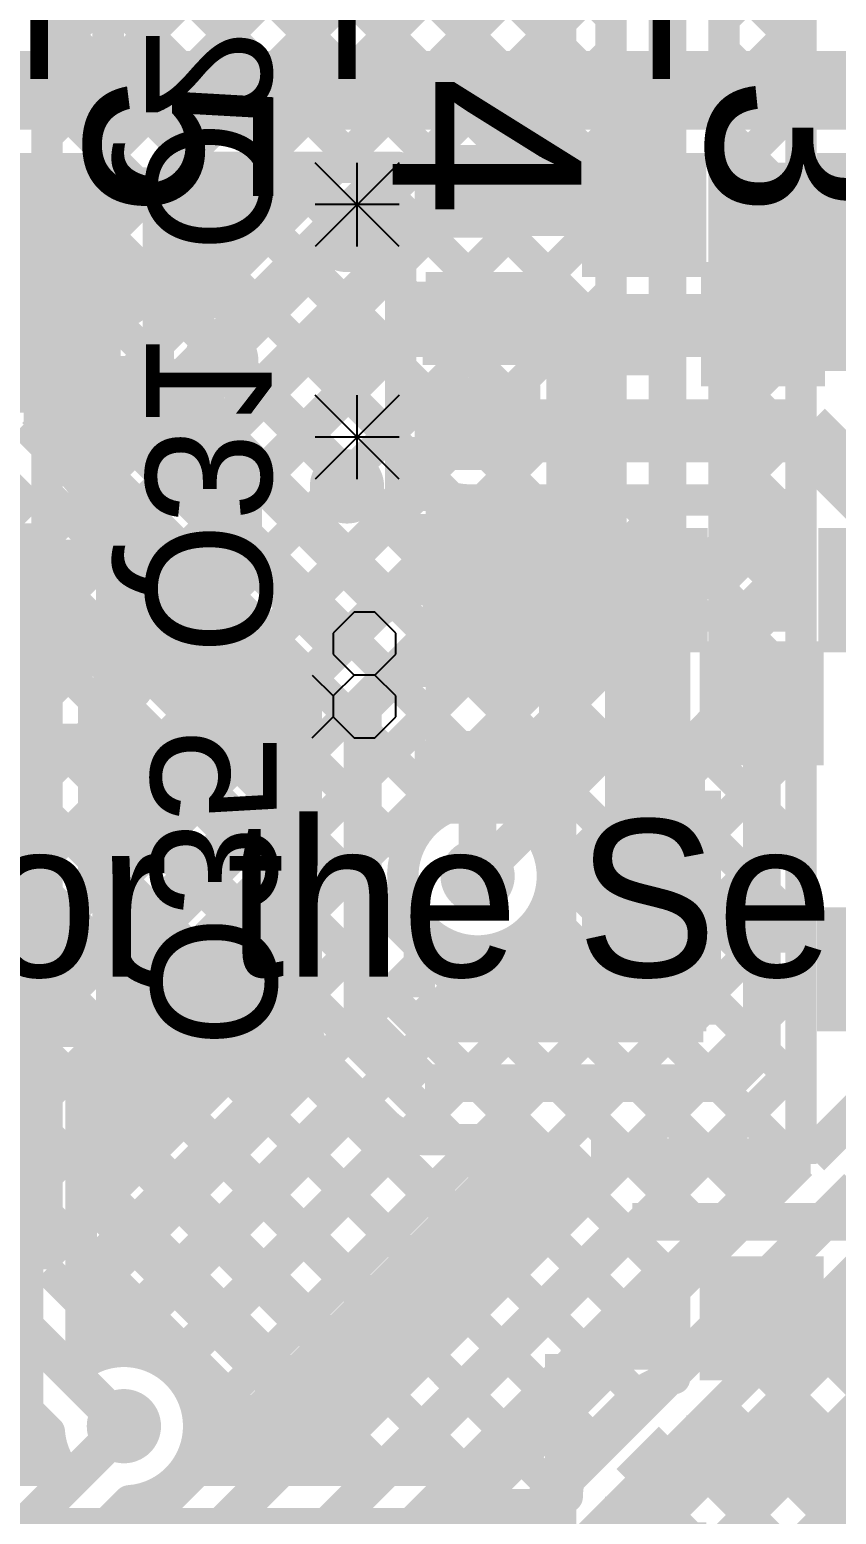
# Model space of a CAD drawing. Header units: millimetres. Extents: x 0.79 to 4.38, y 0.99 to 3.94.
# Drawn here: x 3.577 to 3.8337, y 2.584 to 3.0563 of the extents above; entities that cross this region are included whole.
import ezdxf

# ---------------------------------------------------------------- set-up
doc = ezdxf.new("R2010")
doc.units = ezdxf.units.MM
doc.header["$MEASUREMENT"] = 0
for name, color, linetype in [('BottomLayer', 5, 'Continuous'), ('BottomOverlay', 54, 'Continuous'), ('BottomPaste', 16, 'Continuous'), ('BottomSolder', 6, 'Continuous'), ('MultiLayer', 9, 'Continuous'), ('TopLayer', 1, 'Continuous'), ('TopOverlay', 2, 'Continuous'), ('ViaHoleLayer', 16, 'Continuous')]:
    doc.layers.add(name, color=color, linetype=linetype)

# ---------------------------------------------------------------- blocks, each defined once
blk = doc.blocks.new('R__0402_B_92')
at = {"layer": 'BottomLayer'}
for points in [[(-0.0275, 0.0125), (-0.0275, -0.0125), (-0.0095, 0.0125), (-0.0095, -0.0125)], [(0.0095, 0.0125), (0.0095, -0.0125), (0.0275, 0.0125), (0.0275, -0.0125)]]:
    blk.add_solid(points, dxfattribs=at)
at = {"layer": 'BottomOverlay', "const_width": 0.005}
for points in [[(-0.0325, -0.0175), (-0.0325, 0.0175)], [(-0.0085, 0.0175), (-0.0325, 0.0175)], [(0.0325, 0.0175), (0.0085, 0.0175)], [(0.0325, -0.0175), (0.0325, 0.0175)], [(-0.0085, -0.0175), (-0.0325, -0.0175)], [(0.0325, -0.0175), (0.0085, -0.0175)]]:
    blk.add_lwpolyline(points, dxfattribs=at)
at = {"layer": 'BottomPaste'}
for points in [[(-0.0275, 0.0125), (-0.0275, -0.0125), (-0.0095, 0.0125), (-0.0095, -0.0125)], [(0.0095, 0.0125), (0.0095, -0.0125), (0.0275, 0.0125), (0.0275, -0.0125)]]:
    blk.add_solid(points, dxfattribs=at)
at = {"layer": 'BottomSolder'}
for points in [[(-0.0315, 0.0165), (-0.0315, -0.0165), (-0.0055, 0.0165), (-0.0055, -0.0165)], [(0.0055, 0.0165), (0.0055, -0.0165), (0.0315, 0.0165), (0.0315, -0.0165)]]:
    blk.add_solid(points, dxfattribs=at)
blk = doc.blocks.new('R__0402_B_96')
at = {"layer": 'BottomLayer'}
for points in [[(-0.0275, 0.0125), (-0.0275, -0.0125), (-0.0095, 0.0125), (-0.0095, -0.0125)], [(0.0095, 0.0125), (0.0095, -0.0125), (0.0275, 0.0125), (0.0275, -0.0125)]]:
    blk.add_solid(points, dxfattribs=at)
at = {"layer": 'BottomOverlay', "const_width": 0.005}
for points in [[(-0.0325, 0.0175), (-0.0085, 0.0175)], [(-0.0325, 0.0175), (-0.0325, -0.0175)], [(0.0085, 0.0175), (0.0325, 0.0175)], [(0.0325, 0.0175), (0.0325, -0.0175)], [(-0.0325, -0.0175), (-0.0085, -0.0175)], [(0.0085, -0.0175), (0.0325, -0.0175)]]:
    blk.add_lwpolyline(points, dxfattribs=at)
at = {"layer": 'BottomPaste'}
for points in [[(-0.0275, 0.0125), (-0.0275, -0.0125), (-0.0095, 0.0125), (-0.0095, -0.0125)], [(0.0095, 0.0125), (0.0095, -0.0125), (0.0275, 0.0125), (0.0275, -0.0125)]]:
    blk.add_solid(points, dxfattribs=at)
at = {"layer": 'BottomSolder'}
for points in [[(-0.0315, 0.0165), (-0.0315, -0.0165), (-0.0055, 0.0165), (-0.0055, -0.0165)], [(0.0055, 0.0165), (0.0055, -0.0165), (0.0315, 0.0165), (0.0315, -0.0165)]]:
    blk.add_solid(points, dxfattribs=at)
blk = doc.blocks.new('SOT23_3_B_146')
at = {"layer": 'BottomLayer'}
for points in [[(-0.02166, 0.05807), (-0.05316, 0.05807), (-0.02166, 0.02657), (-0.05316, 0.02657)], [(0.05314, 0.05807), (0.02165, 0.05807), (0.05314, 0.02657), (0.02165, 0.02657)], [(0.01574, -0.02657), (-0.01575, -0.02657), (0.01574, -0.05807), (-0.01575, -0.05807)]]:
    blk.add_solid(points, dxfattribs=at)
at = {"layer": 'BottomOverlay'}
for points, const_width in [([(-0.06409, 0.068, 1), (-0.07393, 0.068, 1)], 0.00984), ([(-0.07639, 0.068, 1), (-0.07147, 0.068, 1)], 0.00492), ([(-0.06655, 0.068, 1), (-0.06162, 0.068, 1)], 0.00492)]:
    blk.add_lwpolyline(points, format="xyb", close=True, dxfattribs=dict(at, const_width=const_width))
at = {"layer": 'BottomOverlay', "const_width": 0.01}
for points in [[(-0.06401, 0.03), (-0.06401, -0.032)], [(0.01099, 0.032), (-0.01101, 0.032)], [(0.06399, 0.03), (0.06399, -0.031)], [(-0.02901, -0.032), (-0.06401, -0.032)], [(0.06399, -0.031), (0.02899, -0.031)]]:
    blk.add_lwpolyline(points, dxfattribs=at)
at = {"layer": 'BottomPaste'}
for points in [[(-0.02166, 0.05807), (-0.05316, 0.05807), (-0.02166, 0.02657), (-0.05316, 0.02657)], [(0.05314, 0.05807), (0.02165, 0.05807), (0.05314, 0.02657), (0.02165, 0.02657)], [(0.01574, -0.02657), (-0.01575, -0.02657), (0.01574, -0.05807), (-0.01575, -0.05807)]]:
    blk.add_solid(points, dxfattribs=at)
at = {"layer": 'BottomSolder'}
for points in [[(-0.01766, 0.06207), (-0.05716, 0.06207), (-0.01766, 0.02257), (-0.05716, 0.02257)], [(0.05714, 0.06207), (0.01765, 0.06207), (0.05714, 0.02257), (0.01765, 0.02257)], [(0.01974, -0.02257), (-0.01975, -0.02257), (0.01974, -0.06207), (-0.01975, -0.06207)]]:
    blk.add_solid(points, dxfattribs=at)
blk = doc.blocks.new('SOT23_3_B_148')
at = {"layer": 'BottomLayer'}
for points in [[(-0.02166, 0.05807), (-0.05316, 0.05807), (-0.02166, 0.02657), (-0.05316, 0.02657)], [(0.05314, 0.05807), (0.02165, 0.05807), (0.05314, 0.02657), (0.02165, 0.02657)], [(0.01574, -0.02657), (-0.01575, -0.02657), (0.01574, -0.05807), (-0.01575, -0.05807)]]:
    blk.add_solid(points, dxfattribs=at)
at = {"layer": 'BottomOverlay'}
for points, const_width in [([(-0.06409, 0.068, 1), (-0.07393, 0.068, 1)], 0.00984), ([(-0.07639, 0.068, 1), (-0.07147, 0.068, 1)], 0.00492), ([(-0.06655, 0.068, 1), (-0.06162, 0.068, 1)], 0.00492)]:
    blk.add_lwpolyline(points, format="xyb", close=True, dxfattribs=dict(at, const_width=const_width))
at = {"layer": 'BottomOverlay', "const_width": 0.01}
for points in [[(-0.06401, 0.03), (-0.06401, -0.032)], [(0.01099, 0.032), (-0.01101, 0.032)], [(0.06399, 0.03), (0.06399, -0.031)], [(-0.02901, -0.032), (-0.06401, -0.032)], [(0.06399, -0.031), (0.02899, -0.031)]]:
    blk.add_lwpolyline(points, dxfattribs=at)
at = {"layer": 'BottomPaste'}
for points in [[(-0.02166, 0.05807), (-0.05316, 0.05807), (-0.02166, 0.02657), (-0.05316, 0.02657)], [(0.05314, 0.05807), (0.02165, 0.05807), (0.05314, 0.02657), (0.02165, 0.02657)], [(0.01574, -0.02657), (-0.01575, -0.02657), (0.01574, -0.05807), (-0.01575, -0.05807)]]:
    blk.add_solid(points, dxfattribs=at)
at = {"layer": 'BottomSolder'}
for points in [[(-0.01766, 0.06207), (-0.05716, 0.06207), (-0.01766, 0.02257), (-0.05716, 0.02257)], [(0.05714, 0.06207), (0.01765, 0.06207), (0.05714, 0.02257), (0.01765, 0.02257)], [(0.01974, -0.02257), (-0.01975, -0.02257), (0.01974, -0.06207), (-0.01975, -0.06207)]]:
    blk.add_solid(points, dxfattribs=at)
blk = doc.blocks.new('SOT23_3_B_150')
at = {"layer": 'BottomLayer'}
for points in [[(-0.02166, 0.05807), (-0.05316, 0.05807), (-0.02166, 0.02657), (-0.05316, 0.02657)], [(0.05314, 0.05807), (0.02165, 0.05807), (0.05314, 0.02657), (0.02165, 0.02657)], [(0.01574, -0.02657), (-0.01575, -0.02657), (0.01574, -0.05807), (-0.01575, -0.05807)]]:
    blk.add_solid(points, dxfattribs=at)
at = {"layer": 'BottomOverlay'}
for points, const_width in [([(-0.06409, 0.068, 1), (-0.07393, 0.068, 1)], 0.00984), ([(-0.07639, 0.068, 1), (-0.07147, 0.068, 1)], 0.00492), ([(-0.06655, 0.068, 1), (-0.06162, 0.068, 1)], 0.00492)]:
    blk.add_lwpolyline(points, format="xyb", close=True, dxfattribs=dict(at, const_width=const_width))
at = {"layer": 'BottomOverlay', "const_width": 0.01}
for points in [[(-0.06401, 0.03), (-0.06401, -0.032)], [(0.01099, 0.032), (-0.01101, 0.032)], [(0.06399, 0.03), (0.06399, -0.031)], [(-0.02901, -0.032), (-0.06401, -0.032)], [(0.06399, -0.031), (0.02899, -0.031)]]:
    blk.add_lwpolyline(points, dxfattribs=at)
at = {"layer": 'BottomPaste'}
for points in [[(-0.02166, 0.05807), (-0.05316, 0.05807), (-0.02166, 0.02657), (-0.05316, 0.02657)], [(0.05314, 0.05807), (0.02165, 0.05807), (0.05314, 0.02657), (0.02165, 0.02657)], [(0.01574, -0.02657), (-0.01575, -0.02657), (0.01574, -0.05807), (-0.01575, -0.05807)]]:
    blk.add_solid(points, dxfattribs=at)
at = {"layer": 'BottomSolder'}
for points in [[(-0.01766, 0.06207), (-0.05716, 0.06207), (-0.01766, 0.02257), (-0.05716, 0.02257)], [(0.05714, 0.06207), (0.01765, 0.06207), (0.05714, 0.02257), (0.01765, 0.02257)], [(0.01974, -0.02257), (-0.01975, -0.02257), (0.01974, -0.06207), (-0.01975, -0.06207)]]:
    blk.add_solid(points, dxfattribs=at)
blk = doc.blocks.new('SOT23_3_B_152')
at = {"layer": 'BottomLayer'}
for points in [[(-0.02166, 0.05807), (-0.05316, 0.05807), (-0.02166, 0.02657), (-0.05316, 0.02657)], [(0.05314, 0.05807), (0.02165, 0.05807), (0.05314, 0.02657), (0.02165, 0.02657)], [(0.01574, -0.02657), (-0.01575, -0.02657), (0.01574, -0.05807), (-0.01575, -0.05807)]]:
    blk.add_solid(points, dxfattribs=at)
at = {"layer": 'BottomOverlay'}
for points, const_width in [([(-0.06409, 0.068, 1), (-0.07393, 0.068, 1)], 0.00984), ([(-0.07639, 0.068, 1), (-0.07147, 0.068, 1)], 0.00492), ([(-0.06655, 0.068, 1), (-0.06162, 0.068, 1)], 0.00492)]:
    blk.add_lwpolyline(points, format="xyb", close=True, dxfattribs=dict(at, const_width=const_width))
at = {"layer": 'BottomOverlay', "const_width": 0.01}
for points in [[(-0.06401, 0.03), (-0.06401, -0.032)], [(0.01099, 0.032), (-0.01101, 0.032)], [(0.06399, 0.03), (0.06399, -0.031)], [(-0.02901, -0.032), (-0.06401, -0.032)], [(0.06399, -0.031), (0.02899, -0.031)]]:
    blk.add_lwpolyline(points, dxfattribs=at)
at = {"layer": 'BottomPaste'}
for points in [[(-0.02166, 0.05807), (-0.05316, 0.05807), (-0.02166, 0.02657), (-0.05316, 0.02657)], [(0.05314, 0.05807), (0.02165, 0.05807), (0.05314, 0.02657), (0.02165, 0.02657)], [(0.01574, -0.02657), (-0.01575, -0.02657), (0.01574, -0.05807), (-0.01575, -0.05807)]]:
    blk.add_solid(points, dxfattribs=at)
at = {"layer": 'BottomSolder'}
for points in [[(-0.01766, 0.06207), (-0.05716, 0.06207), (-0.01766, 0.02257), (-0.05716, 0.02257)], [(0.05714, 0.06207), (0.01765, 0.06207), (0.05714, 0.02257), (0.01765, 0.02257)], [(0.01974, -0.02257), (-0.01975, -0.02257), (0.01974, -0.06207), (-0.01975, -0.06207)]]:
    blk.add_solid(points, dxfattribs=at)
blk = doc.blocks.new('SOT23_3_B_154')
at = {"layer": 'BottomLayer'}
for points in [[(-0.02166, 0.05807), (-0.05316, 0.05807), (-0.02166, 0.02657), (-0.05316, 0.02657)], [(0.05314, 0.05807), (0.02165, 0.05807), (0.05314, 0.02657), (0.02165, 0.02657)], [(0.01574, -0.02657), (-0.01575, -0.02657), (0.01574, -0.05807), (-0.01575, -0.05807)]]:
    blk.add_solid(points, dxfattribs=at)
at = {"layer": 'BottomOverlay'}
for points, const_width in [([(-0.06409, 0.068, 1), (-0.07393, 0.068, 1)], 0.00984), ([(-0.07639, 0.068, 1), (-0.07147, 0.068, 1)], 0.00492), ([(-0.06655, 0.068, 1), (-0.06162, 0.068, 1)], 0.00492)]:
    blk.add_lwpolyline(points, format="xyb", close=True, dxfattribs=dict(at, const_width=const_width))
at = {"layer": 'BottomOverlay', "const_width": 0.01}
for points in [[(-0.06401, 0.03), (-0.06401, -0.032)], [(0.01099, 0.032), (-0.01101, 0.032)], [(0.06399, 0.03), (0.06399, -0.031)], [(-0.02901, -0.032), (-0.06401, -0.032)], [(0.06399, -0.031), (0.02899, -0.031)]]:
    blk.add_lwpolyline(points, dxfattribs=at)
at = {"layer": 'BottomPaste'}
for points in [[(-0.02166, 0.05807), (-0.05316, 0.05807), (-0.02166, 0.02657), (-0.05316, 0.02657)], [(0.05314, 0.05807), (0.02165, 0.05807), (0.05314, 0.02657), (0.02165, 0.02657)], [(0.01574, -0.02657), (-0.01575, -0.02657), (0.01574, -0.05807), (-0.01575, -0.05807)]]:
    blk.add_solid(points, dxfattribs=at)
at = {"layer": 'BottomSolder'}
for points in [[(-0.01766, 0.06207), (-0.05716, 0.06207), (-0.01766, 0.02257), (-0.05716, 0.02257)], [(0.05714, 0.06207), (0.01765, 0.06207), (0.05714, 0.02257), (0.01765, 0.02257)], [(0.01974, -0.02257), (-0.01975, -0.02257), (0.01974, -0.06207), (-0.01975, -0.06207)]]:
    blk.add_solid(points, dxfattribs=at)
blk = doc.blocks.new('SOT23_3_B_156')
at = {"layer": 'BottomLayer'}
for points in [[(-0.02166, 0.05807), (-0.05316, 0.05807), (-0.02166, 0.02657), (-0.05316, 0.02657)], [(0.05314, 0.05807), (0.02165, 0.05807), (0.05314, 0.02657), (0.02165, 0.02657)], [(0.01574, -0.02657), (-0.01575, -0.02657), (0.01574, -0.05807), (-0.01575, -0.05807)]]:
    blk.add_solid(points, dxfattribs=at)
at = {"layer": 'BottomOverlay'}
for points, const_width in [([(-0.06409, 0.068, 1), (-0.07393, 0.068, 1)], 0.00984), ([(-0.07639, 0.068, 1), (-0.07147, 0.068, 1)], 0.00492), ([(-0.06655, 0.068, 1), (-0.06162, 0.068, 1)], 0.00492)]:
    blk.add_lwpolyline(points, format="xyb", close=True, dxfattribs=dict(at, const_width=const_width))
at = {"layer": 'BottomOverlay', "const_width": 0.01}
for points in [[(-0.06401, 0.03), (-0.06401, -0.032)], [(0.01099, 0.032), (-0.01101, 0.032)], [(0.06399, 0.03), (0.06399, -0.031)], [(-0.02901, -0.032), (-0.06401, -0.032)], [(0.06399, -0.031), (0.02899, -0.031)]]:
    blk.add_lwpolyline(points, dxfattribs=at)
at = {"layer": 'BottomPaste'}
for points in [[(-0.02166, 0.05807), (-0.05316, 0.05807), (-0.02166, 0.02657), (-0.05316, 0.02657)], [(0.05314, 0.05807), (0.02165, 0.05807), (0.05314, 0.02657), (0.02165, 0.02657)], [(0.01574, -0.02657), (-0.01575, -0.02657), (0.01574, -0.05807), (-0.01575, -0.05807)]]:
    blk.add_solid(points, dxfattribs=at)
at = {"layer": 'BottomSolder'}
for points in [[(-0.01766, 0.06207), (-0.05716, 0.06207), (-0.01766, 0.02257), (-0.05716, 0.02257)], [(0.05714, 0.06207), (0.01765, 0.06207), (0.05714, 0.02257), (0.01765, 0.02257)], [(0.01974, -0.02257), (-0.01975, -0.02257), (0.01974, -0.06207), (-0.01975, -0.06207)]]:
    blk.add_solid(points, dxfattribs=at)
blk = doc.blocks.new('SOT23_3_B_164')
at = {"layer": 'BottomLayer'}
for points in [[(-0.02166, 0.05807), (-0.05316, 0.05807), (-0.02166, 0.02657), (-0.05316, 0.02657)], [(0.05314, 0.05807), (0.02165, 0.05807), (0.05314, 0.02657), (0.02165, 0.02657)], [(0.01574, -0.02657), (-0.01575, -0.02657), (0.01574, -0.05807), (-0.01575, -0.05807)]]:
    blk.add_solid(points, dxfattribs=at)
at = {"layer": 'BottomOverlay'}
for points, const_width in [([(-0.06409, 0.068, 1), (-0.07393, 0.068, 1)], 0.00984), ([(-0.07639, 0.068, 1), (-0.07147, 0.068, 1)], 0.00492), ([(-0.06655, 0.068, 1), (-0.06162, 0.068, 1)], 0.00492)]:
    blk.add_lwpolyline(points, format="xyb", close=True, dxfattribs=dict(at, const_width=const_width))
at = {"layer": 'BottomOverlay', "const_width": 0.01}
for points in [[(-0.06401, 0.03), (-0.06401, -0.032)], [(0.01099, 0.032), (-0.01101, 0.032)], [(0.06399, 0.03), (0.06399, -0.031)], [(-0.02901, -0.032), (-0.06401, -0.032)], [(0.06399, -0.031), (0.02899, -0.031)]]:
    blk.add_lwpolyline(points, dxfattribs=at)
at = {"layer": 'BottomPaste'}
for points in [[(-0.02166, 0.05807), (-0.05316, 0.05807), (-0.02166, 0.02657), (-0.05316, 0.02657)], [(0.05314, 0.05807), (0.02165, 0.05807), (0.05314, 0.02657), (0.02165, 0.02657)], [(0.01574, -0.02657), (-0.01575, -0.02657), (0.01574, -0.05807), (-0.01575, -0.05807)]]:
    blk.add_solid(points, dxfattribs=at)
at = {"layer": 'BottomSolder'}
for points in [[(-0.01766, 0.06207), (-0.05716, 0.06207), (-0.01766, 0.02257), (-0.05716, 0.02257)], [(0.05714, 0.06207), (0.01765, 0.06207), (0.05714, 0.02257), (0.01765, 0.02257)], [(0.01974, -0.02257), (-0.01975, -0.02257), (0.01974, -0.06207), (-0.01975, -0.06207)]]:
    blk.add_solid(points, dxfattribs=at)
blk = doc.blocks.new('R__0402_B_186')
at = {"layer": 'BottomLayer'}
for points in [[(-0.0275, 0.0125), (-0.0275, -0.0125), (-0.0095, 0.0125), (-0.0095, -0.0125)], [(0.0095, 0.0125), (0.0095, -0.0125), (0.0275, 0.0125), (0.0275, -0.0125)]]:
    blk.add_solid(points, dxfattribs=at)
at = {"layer": 'BottomOverlay', "const_width": 0.005}
for points in [[(-0.0325, 0.0175), (-0.0085, 0.0175)], [(-0.0325, 0.0175), (-0.0325, -0.0175)], [(0.0085, 0.0175), (0.0325, 0.0175)], [(0.0325, 0.0175), (0.0325, -0.0175)], [(-0.0325, -0.0175), (-0.0085, -0.0175)], [(0.0085, -0.0175), (0.0325, -0.0175)]]:
    blk.add_lwpolyline(points, dxfattribs=at)
at = {"layer": 'BottomPaste'}
for points in [[(-0.0275, 0.0125), (-0.0275, -0.0125), (-0.0095, 0.0125), (-0.0095, -0.0125)], [(0.0095, 0.0125), (0.0095, -0.0125), (0.0275, 0.0125), (0.0275, -0.0125)]]:
    blk.add_solid(points, dxfattribs=at)
at = {"layer": 'BottomSolder'}
for points in [[(-0.0315, 0.0165), (-0.0315, -0.0165), (-0.0055, 0.0165), (-0.0055, -0.0165)], [(0.0055, 0.0165), (0.0055, -0.0165), (0.0315, 0.0165), (0.0315, -0.0165)]]:
    blk.add_solid(points, dxfattribs=at)

msp = doc.modelspace()

# ---------------------------------------------------------------- linework, layer by layer
at = {"layer": 'BottomLayer'}
for points, const_width in [([(3.20914, 3.037), (4.042, 3.037)], 0.025), ([(3.77212, 3.00318), (3.77212, 3.03612)], 0.025), ([(3.61799, 3.0125), (3.69434, 3.0125)], 0.01), ([(3.61799, 2.96745), (3.66304, 3.0125)], 0.01), ([(3.61799, 2.93917), (3.69132, 3.0125)], 0.01), ([(3.61799, 2.99574), (3.63475, 3.0125)], 0.01), ([(3.61799, 2.93068), (3.61799, 3.0125)], 0.01), ([(3.63431, 3.0125), (3.69508, 2.95173)], 0.01), ([(3.66259, 3.0125), (3.69508, 2.98001)], 0.01), ([(3.69087, 3.0125), (3.69344, 3.00993)], 0.01), ([(3.71699, 3.00318), (3.71958, 3.00318)], 0.025), ([(3.71958, 3.00318), (3.77212, 3.00318)], 0.025), ([(3.61799, 3.00053), (3.69508, 2.92344)], 0.01), ([(3.69508, 2.98718), (3.69508, 2.99223)], 0.01), ([(3.60315, 2.89604), (3.69508, 2.98797)], 0.01), ([(3.69508, 2.98218), (3.69508, 2.98718)], 0.01), ([(3.69508, 2.98218), (3.69508, 2.98718)], 0.01), ([(3.69508, 2.96409), (3.69508, 2.98218)], 0.01), ([(3.61799, 2.97224), (3.71206, 2.87818)], 0.01), ([(3.71699, 2.96218), (3.83149, 2.96218)], 0.02), ([(3.60315, 2.86776), (3.69508, 2.95968)], 0.01), ([(3.69508, 2.95018), (3.69508, 2.96027)], 0.01), ([(3.69508, 2.94518), (3.69508, 2.95018)], 0.01), ([(3.69508, 2.94518), (3.69508, 2.95018)], 0.01), ([(3.61799, 2.94396), (3.68966, 2.87229)], 0.01), ([(3.69508, 2.93109), (3.69508, 2.94518)], 0.01), ([(3.71699, 2.92868), (3.71699, 2.92918)], 0.02), ([(3.71699, 2.92868), (3.82299, 2.92868)], 0.02), ([(3.82299, 2.92868), (3.8474, 2.90427)], 0.02), ([(3.55099, 2.92368), (3.5754, 2.89927)], 0.02), ([(3.57511, 2.93068), (3.61799, 2.93068)], 0.01), ([(3.57511, 2.93068), (3.59092, 2.91486)], 0.01), ([(3.57816, 2.92762), (3.58122, 2.93068)], 0.01), ([(3.59225, 2.91342), (3.6095, 2.93068)], 0.01), ([(3.5974, 2.83373), (3.69508, 2.9314)], 0.01), ([(3.60299, 2.93068), (3.67524, 2.85843)], 0.01), ([(3.69508, 2.90818), (3.69508, 2.92677)], 0.01), ([(3.59324, 2.91214), (3.665, 2.84038)], 0.01), ([(3.5974, 2.80544), (3.70014, 2.90818)], 0.01), ([(3.69508, 2.90818), (3.70901, 2.90818)], 0.01), ([(3.69842, 2.87818), (3.72692, 2.90668)], 0.01), ([(3.71102, 2.9075), (3.74034, 2.87818)], 0.01), ([(3.71699, 2.90668), (3.81388, 2.90668)], 0.01), ([(3.72671, 2.87818), (3.75521, 2.90668)], 0.01), ([(3.74013, 2.90668), (3.78225, 2.86455)], 0.01), ([(3.74408, 2.83898), (3.81177, 2.90668)], 0.01), ([(3.74408, 2.86726), (3.78349, 2.90668)], 0.01), ([(3.76841, 2.90668), (3.80534, 2.86975)], 0.01), ([(3.7967, 2.90668), (3.82005, 2.88332)], 0.01), ([(3.81388, 2.90668), (3.82005, 2.9005)], 0.01), ([(3.5754, 2.75235), (3.5754, 2.89927)], 0.02), ([(3.59722, 2.9021), (3.60315, 2.9021)], 0.01), ([(3.60315, 2.84661), (3.60315, 2.9021)], 0.01), ([(3.82005, 2.86975), (3.82005, 2.9005)], 0.01), ([(3.71699, 2.89218), (3.71958, 2.89218)], 0.025), ([(3.71958, 2.89218), (3.75978, 2.89218)], 0.025), ([(3.75978, 2.89218), (3.7726, 2.87935)], 0.025), ([(3.7726, 2.75735), (3.7726, 2.87935)], 0.025), ([(3.80313, 2.86975), (3.82005, 2.88667)], 0.01), ([(3.69508, 2.87818), (3.74408, 2.87818)], 0.01), ([(3.69508, 2.87483), (3.69842, 2.87818)], 0.01), ([(3.69508, 2.87464), (3.69508, 2.87818)], 0.01), ([(3.74034, 2.87818), (3.74408, 2.87444)], 0.01), ([(3.74408, 2.84118), (3.74408, 2.87818)], 0.01), ([(3.60315, 2.87395), (3.665, 2.8121)], 0.01), ([(3.74408, 2.87444), (3.78225, 2.83627)], 0.01), ([(3.6703, 2.85349), (3.68669, 2.86988)], 0.01), ([(3.78225, 2.86975), (3.82005, 2.86975)], 0.01), ([(3.78225, 2.81425), (3.78225, 2.86975)], 0.01), ([(3.683, 2.84074), (3.69944, 2.85718)], 0.012), ([(3.69944, 2.85718), (3.71958, 2.85718)], 0.012), ([(3.74408, 2.81069), (3.78225, 2.84887)], 0.01), ([(3.5974, 2.84661), (3.60315, 2.84661)], 0.01), ([(3.5974, 2.7801), (3.5974, 2.84661)], 0.01), ([(3.60035, 2.7801), (3.6656, 2.84536)], 0.01), ([(3.60221, 2.84661), (3.665, 2.78382)], 0.01), ([(3.74408, 2.84616), (3.792, 2.79824)], 0.01), ([(3.665, 2.741), (3.665, 2.84074)], 0.01), ([(3.683, 2.741), (3.683, 2.84074)], 0.012), ([(3.74408, 2.83618), (3.74408, 2.84118)], 0.01), ([(3.74408, 2.83618), (3.74408, 2.84118)], 0.01), ([(3.81, 2.73227), (3.81, 2.842)], 0.012), ([(3.74408, 2.79918), (3.74408, 2.83618)], 0.01), ([(3.5974, 2.82313), (3.665, 2.75553)], 0.01), ([(3.71958, 2.787), (3.71958, 2.82018)], 0.012), ([(3.7426, 2.78094), (3.78225, 2.82059)], 0.01), ([(3.60315, 2.75462), (3.665, 2.81647)], 0.01), ([(3.74408, 2.81788), (3.792, 2.76995)], 0.01), ([(3.78225, 2.81425), (3.792, 2.81425)], 0.01), ([(3.792, 2.73973), (3.792, 2.81425)], 0.01), ([(3.72913, 2.73918), (3.792, 2.80205)], 0.01), ([(3.74004, 2.79918), (3.74408, 2.79918)], 0.01), ([(3.5974, 2.79484), (3.7124, 2.67985)], 0.01), ([(3.60315, 2.72634), (3.665, 2.78819)], 0.01), ([(3.74312, 2.79055), (3.792, 2.74167)], 0.01), ([(3.5974, 2.7801), (3.60315, 2.7801)], 0.01), ([(3.60315, 2.72461), (3.60315, 2.7801)], 0.01), ([(3.75741, 2.73918), (3.792, 2.77377)], 0.01), ([(3.701, 2.74846), (3.701, 2.7721)], 0.01), ([(3.701, 2.76762), (3.70315, 2.76977)], 0.01), ([(3.73581, 2.76958), (3.76621, 2.73918)], 0.01), ([(3.70556, 2.74389), (3.72564, 2.76397)], 0.01), ([(3.71298, 2.76412), (3.73792, 2.73918)], 0.01), ([(3.5934, 2.6883), (3.665, 2.7599)], 0.01), ([(3.60315, 2.76081), (3.69825, 2.66571)], 0.01), ([(3.5754, 2.6164), (3.5754, 2.75235)], 0.012), ([(3.701, 2.74846), (3.71028, 2.73918)], 0.01), ([(3.7857, 2.73918), (3.792, 2.74548)], 0.01), ([(3.683, 2.741), (3.70282, 2.72118)], 0.012), ([(3.71028, 2.73918), (3.79145, 2.73918)], 0.01), ([(3.5934, 2.66002), (3.66671, 2.73333)], 0.01), ([(3.60315, 2.73253), (3.68411, 2.65157)], 0.01), ([(3.79891, 2.72118), (3.81, 2.73227)], 0.012), ([(3.6703, 2.72825), (3.69007, 2.70847)], 0.01), ([(3.5934, 2.71659), (3.60142, 2.72461)], 0.01), ([(3.5934, 2.72461), (3.60315, 2.72461)], 0.01), ([(3.5934, 2.63155), (3.5934, 2.72461)], 0.01), ([(3.70282, 2.72118), (3.79891, 2.72118)], 0.012), ([(3.5934, 2.63174), (3.68011, 2.71844)], 0.01), ([(3.82562, 2.69762), (3.8474, 2.7194)], 0.012), ([(3.5934, 2.71399), (3.66997, 2.63742)], 0.01), ([(3.6073, 2.57475), (3.73572, 2.70318)], 0.01), ([(3.62112, 2.63117), (3.69494, 2.70499)], 0.01), ([(3.6308, 2.61257), (3.72141, 2.70318)], 0.01), ([(3.70282, 2.70318), (3.73572, 2.70318)], 0.01), ([(3.71735, 2.70318), (3.72654, 2.69399)], 0.01), ([(3.62, 2.562), (3.75562, 2.69762)], 0.012), ([(3.75562, 2.69762), (3.82562, 2.69762)], 0.012), ([(3.5934, 2.68571), (3.65583, 2.62328)], 0.01), ([(3.6555, 2.56369), (3.76881, 2.677)], 0.012), ([(3.76881, 2.677), (3.985, 2.677)], 0.012), ([(3.5934, 2.65742), (3.61741, 2.63341)], 0.01), ([(3.70076, 2.5835), (3.77627, 2.659)], 0.01), ([(3.77627, 2.659), (3.78225, 2.659)], 0.01), ([(3.78225, 2.6272), (3.78225, 2.659)], 0.01), ([(3.71837, 2.587), (3.78225, 2.65088)], 0.01), ([(3.7689, 2.65163), (3.78225, 2.63828)], 0.01), ([(3.81, 2.64632), (3.98832, 2.64632)], 0.02), ([(3.75476, 2.63749), (3.7704, 2.62184)], 0.01), ([(3.62841, 2.62241), (3.64168, 2.60914)], 0.01), ([(3.74061, 2.62335), (3.75619, 2.60778)], 0.01), ([(3.502, 2.543), (3.5754, 2.6164)], 0.012), ([(3.7553, 2.60689), (3.76871, 2.6203)], 0.01), ([(3.528, 2.533), (3.607, 2.612)], 0.012), ([(3.72647, 2.60921), (3.74626, 2.58942)], 0.01), ([(3.7726, 2.58954), (3.78606, 2.603)], 0.025), ([(3.78606, 2.603), (4.05, 2.603)], 0.025), ([(3.71233, 2.59506), (3.7204, 2.587)], 0.01), ([(3.7726, 2.56167), (3.7726, 2.58954)], 0.025), ([(3.74485, 2.58942), (3.7481, 2.58942)], 0.01), ([(3.54073, 2.52027), (3.60871, 2.58825)], 0.01), ([(3.60736, 2.5869), (3.6134, 2.58086)], 0.01), ([(3.71649, 2.587), (3.71958, 2.587)], 0.01), ([(3.71958, 2.587), (3.74485, 2.587)], 0.01), ([(3.74485, 2.587), (3.7481, 2.587)], 0.01), ([(3.69508, 2.57781), (3.70076, 2.5835)], 0.01), ([(3.70076, 2.5835), (3.70387, 2.5835)], 0.01)]:
    msp.add_lwpolyline(points, dxfattribs=dict(at, const_width=const_width))
at = {"layer": 'BottomLayer', "const_width": 0.01}
for points in [[(3.69508, 2.99223, -0.21672), (3.69434, 3.0125)], [(3.69508, 2.96027, -0.043447), (3.69508, 2.96409)], [(3.59092, 2.91486, -0.166197), (3.59722, 2.9021)], [(3.59096, 2.91483, -0.165551), (3.59722, 2.9021)], [(3.71699, 2.90668, -0.093119), (3.70901, 2.90818)], [(3.71699, 2.90668, -0.093119), (3.70901, 2.90818)], [(3.68669, 2.86988, -0.136476), (3.69508, 2.87464)], [(3.68671, 2.86991, -0.136002), (3.69508, 2.87464)], [(3.665, 2.84074, -0.199396), (3.6703, 2.85349)], [(3.665, 2.84074, -0.198912), (3.67027, 2.85347)], [(3.74004, 2.79918, -0.135017), (3.74339, 2.787)], [(3.74339, 2.787, -0.708535), (3.701, 2.7721)], [(3.6703, 2.72825, -0.199396), (3.665, 2.741)], [(3.67027, 2.72827, -0.198912), (3.665, 2.741)], [(3.70282, 2.70318, -0.199396), (3.69007, 2.70847)], [(3.70282, 2.70318, -0.198912), (3.69009, 2.70845)], [(3.5934, 2.63155, -0.605781), (3.63081, 2.612)], [(3.76871, 2.6203, -0.159015), (3.78225, 2.6272)], [(3.76873, 2.62032, -0.158666), (3.78225, 2.6272)], [(3.63081, 2.612, -0.393363), (3.60871, 2.58825)], [(3.7481, 2.58954, -0.199267), (3.7553, 2.60689)], [(3.7481, 2.58954, -0.198912), (3.75527, 2.60686)], [(3.70387, 2.5835, -0.136106), (3.71649, 2.587)]]:
    msp.add_lwpolyline(points, format="xyb", dxfattribs=at)
at = {"layer": 'BottomLayer'}
for points, const_width in [([(3.69184, 3.0125, 1), (3.69684, 3.0125, 1)], 0.005), ([(3.63209, 2.99, 1), (3.64391, 2.99, 1)], 0.01181), ([(3.67209, 2.991, 1), (3.68391, 2.991, 1)], 0.01181), ([(3.69258, 2.99223, 1), (3.69758, 2.99223, 1)], 0.005), ([(3.69258, 2.96409, 1), (3.69758, 2.96409, 1)], 0.005), ([(3.63209, 2.951, 1), (3.64391, 2.951, 1)], 0.01181), ([(3.67209, 2.951, 1), (3.68391, 2.951, 1)], 0.01181), ([(3.69258, 2.96027, 1), (3.69758, 2.96027, 1)], 0.005), ([(3.58842, 2.91486, 1), (3.59342, 2.91486, 1)], 0.005), ([(3.58846, 2.91483, 1), (3.59346, 2.91483, 1)], 0.005), ([(3.63209, 2.911, 1), (3.64391, 2.911, 1)], 0.01181), ([(3.67209, 2.911, 1), (3.68391, 2.911, 1)], 0.01181), ([(3.70651, 2.90818, 1), (3.71151, 2.90818, 1)], 0.005), ([(3.70651, 2.90818, 1), (3.71151, 2.90818, 1)], 0.005), ([(3.71449, 2.90668, 1), (3.71949, 2.90668, 1)], 0.005), ([(3.71449, 2.90668, 1), (3.71949, 2.90668, 1)], 0.005), ([(3.59472, 2.9021, 1), (3.59972, 2.9021, 1)], 0.005), ([(3.59472, 2.9021, 1), (3.59972, 2.9021, 1)], 0.005), ([(3.69258, 2.87464, 1), (3.69758, 2.87464, 1)], 0.005), ([(3.69258, 2.87464, 1), (3.69758, 2.87464, 1)], 0.005), ([(3.68419, 2.86988, 1), (3.68919, 2.86988, 1)], 0.005), ([(3.68421, 2.86991, 1), (3.68921, 2.86991, 1)], 0.005), ([(3.66777, 2.85347, 1), (3.67277, 2.85347, 1)], 0.005), ([(3.6678, 2.85349, 1), (3.6728, 2.85349, 1)], 0.005), ([(3.6625, 2.84074, 1), (3.6675, 2.84074, 1)], 0.005), ([(3.6625, 2.84074, 1), (3.6675, 2.84074, 1)], 0.005), ([(3.60959, 2.805, 1), (3.62141, 2.805, 1)], 0.01181), ([(3.64959, 2.806, 1), (3.66141, 2.806, 1)], 0.01181), ([(3.73754, 2.79918, 1), (3.74254, 2.79918, 1)], 0.005), ([(3.71367, 2.787, 1), (3.72548, 2.787, 1)], 0.01181), ([(3.74089, 2.787, 1), (3.74589, 2.787, 1)], 0.005), ([(3.74089, 2.787, 1), (3.74589, 2.787, 1)], 0.005), ([(3.60959, 2.766, 1), (3.62141, 2.766, 1)], 0.01181), ([(3.64959, 2.766, 1), (3.66141, 2.766, 1)], 0.01181), ([(3.6985, 2.7721, 1), (3.7035, 2.7721, 1)], 0.005), ([(3.6625, 2.741, 1), (3.6675, 2.741, 1)], 0.005), ([(3.6625, 2.741, 1), (3.6675, 2.741, 1)], 0.005), ([(3.60959, 2.726, 1), (3.62141, 2.726, 1)], 0.01181), ([(3.64959, 2.726, 1), (3.66141, 2.726, 1)], 0.01181), ([(3.66777, 2.72827, 1), (3.67277, 2.72827, 1)], 0.005), ([(3.6678, 2.72825, 1), (3.6728, 2.72825, 1)], 0.005), ([(3.68757, 2.70847, 1), (3.69257, 2.70847, 1)], 0.005), ([(3.68759, 2.70845, 1), (3.69259, 2.70845, 1)], 0.005), ([(3.70032, 2.70318, 1), (3.70532, 2.70318, 1)], 0.005), ([(3.70032, 2.70318, 1), (3.70532, 2.70318, 1)], 0.005), ([(3.5909, 2.63155, 1), (3.5959, 2.63155, 1)], 0.005), ([(3.77975, 2.6272, 1), (3.78475, 2.6272, 1)], 0.005), ([(3.77975, 2.6272, 1), (3.78475, 2.6272, 1)], 0.005), ([(3.60109, 2.612, 1), (3.61291, 2.612, 1)], 0.01181), ([(3.76621, 2.6203, 1), (3.77121, 2.6203, 1)], 0.005), ([(3.76623, 2.62032, 1), (3.77123, 2.62032, 1)], 0.005), ([(3.62831, 2.612, 1), (3.63331, 2.612, 1)], 0.005), ([(3.62831, 2.612, 1), (3.63331, 2.612, 1)], 0.005), ([(3.75277, 2.60686, 1), (3.75777, 2.60686, 1)], 0.005), ([(3.7528, 2.60689, 1), (3.7578, 2.60689, 1)], 0.005), ([(3.7456, 2.58954, 1), (3.7506, 2.58954, 1)], 0.005), ([(3.7456, 2.58954, 1), (3.7506, 2.58954, 1)], 0.005), ([(3.60621, 2.58825, 1), (3.61121, 2.58825, 1)], 0.005), ([(3.71399, 2.587, 1), (3.71899, 2.587, 1)], 0.005), ([(3.70137, 2.5835, 1), (3.70637, 2.5835, 1)], 0.005)]:
    msp.add_lwpolyline(points, format="xyb", close=True, dxfattribs=dict(at, const_width=const_width))
for points in [[(3.52799, 2.94268), (3.60599, 2.94268), (3.52799, 3.01568), (3.60599, 3.01568)], [(3.79999, 2.94768), (3.87799, 2.94768), (3.79999, 3.014), (3.87799, 3.014)]]:
    msp.add_solid(points, dxfattribs=at)
at = {"layer": 'BottomOverlay'}
for p, q in [((3.69458, 3.014), (3.66792, 2.98734)), ((3.69458, 2.98734), (3.66792, 3.014)), ((3.68125, 2.98734), (3.68125, 3.014)), ((3.69458, 3.00067), (3.66792, 3.00067)), ((3.69458, 2.94), (3.66792, 2.91334)), ((3.69458, 2.91334), (3.66792, 2.94)), ((3.68125, 2.91334), (3.68125, 2.94)), ((3.69458, 2.92667), (3.66792, 2.92667)), ((3.68025, 2.87099), (3.67358, 2.86432)), ((3.68691, 2.87099), (3.68025, 2.87099)), ((3.69358, 2.86432), (3.68691, 2.87099)), ((3.67358, 2.86432), (3.67358, 2.85766)), ((3.69358, 2.85766), (3.69358, 2.86432)), ((3.67358, 2.85766), (3.68025, 2.85099)), ((3.68691, 2.85099), (3.69358, 2.85766)), ((3.66692, 2.85099), (3.67358, 2.84433)), ((3.68025, 2.85099), (3.67358, 2.84433)), ((3.68691, 2.85099), (3.68025, 2.85099)), ((3.69358, 2.84433), (3.68691, 2.85099)), ((3.67358, 2.84433), (3.67358, 2.83766)), ((3.69358, 2.83766), (3.69358, 2.84433)), ((3.66692, 2.831), (3.67358, 2.83766)), ((3.67358, 2.83766), (3.68025, 2.831)), ((3.68691, 2.831), (3.69358, 2.83766)), ((3.68025, 2.831), (3.68691, 2.831))]:
    msp.add_line(p, q, dxfattribs=at)
at = {"layer": 'MultiLayer', "const_width": 0.01181}
for points in [[(3.63209, 2.99, 1), (3.64391, 2.99, 1)], [(3.67209, 2.991, 1), (3.68391, 2.991, 1)], [(3.63209, 2.951, 1), (3.64391, 2.951, 1)], [(3.67209, 2.951, 1), (3.68391, 2.951, 1)], [(3.63209, 2.911, 1), (3.64391, 2.911, 1)], [(3.67209, 2.911, 1), (3.68391, 2.911, 1)], [(3.60959, 2.805, 1), (3.62141, 2.805, 1)], [(3.64959, 2.806, 1), (3.66141, 2.806, 1)], [(3.71367, 2.787, 1), (3.72548, 2.787, 1)], [(3.60959, 2.766, 1), (3.62141, 2.766, 1)], [(3.64959, 2.766, 1), (3.66141, 2.766, 1)], [(3.60959, 2.726, 1), (3.62141, 2.726, 1)], [(3.64959, 2.726, 1), (3.66141, 2.726, 1)], [(3.60109, 2.612, 1), (3.61291, 2.612, 1)]]:
    msp.add_lwpolyline(points, format="xyb", close=True, dxfattribs=at)
at = {"layer": 'TopLayer'}
for points, const_width in [([(3.45467, 3.31659), (3.762, 3.00925)], 0.01), ([(3.44615, 3.29965), (3.762, 2.9838)], 0.01), ([(3.5825, 3.02248), (3.74879, 3.18876)], 0.01), ([(3.78, 2.84742), (3.78, 3.183)], 0.012), ([(3.798, 2.84742), (3.798, 3.18254)], 0.01), ([(3.5825, 2.99702), (3.76151, 3.17603)], 0.01), ([(3.762, 2.85488), (3.762, 3.17554)], 0.01), ([(3.6246, 3.1721), (3.762, 3.03471)], 0.01), ([(3.65006, 3.1721), (3.762, 3.06016)], 0.01), ([(3.5825, 3.04793), (3.70274, 3.16817)], 0.01), ([(3.5825, 2.97156), (3.762, 3.15106)], 0.01), ([(3.58827, 3.13207), (3.762, 2.95834)], 0.01), ([(3.5825, 2.94611), (3.762, 3.12561)], 0.01), ([(3.5825, 2.66195), (3.5825, 3.11791)], 0.01), ([(3.8225, 2.69546), (3.8225, 3.12091)], 0.01), ([(3.5825, 3.11238), (3.762, 2.93288)], 0.01), ([(3.5825, 2.92065), (3.762, 3.10015)], 0.01), ([(3.5825, 3.08692), (3.762, 2.90743)], 0.01), ([(3.798, 3.05978), (3.8225, 3.08429)], 0.01), ([(3.798, 3.07508), (3.8225, 3.05057)], 0.01), ([(3.5825, 2.8952), (3.762, 3.07469)], 0.01), ([(3.5825, 3.06147), (3.762, 2.88197)], 0.01), ([(3.798, 3.03433), (3.8225, 3.05883)], 0.01), ([(3.5825, 2.86974), (3.762, 3.04924)], 0.01), ([(3.798, 3.04962), (3.8225, 3.02512)], 0.01), ([(3.5825, 3.03601), (3.762, 2.85652)], 0.01), ([(3.798, 3.00887), (3.8225, 3.03337)], 0.01), ([(3.5825, 2.84429), (3.762, 3.02378)], 0.01), ([(3.798, 3.02416), (3.8225, 2.99966)], 0.01), ([(3.5825, 3.01056), (3.75009, 2.84297)], 0.01), ([(3.798, 2.98341), (3.8225, 3.00792)], 0.01), ([(3.5825, 2.81883), (3.762, 2.99833)], 0.01), ([(3.798, 2.99871), (3.8225, 2.9742)], 0.01), ([(3.5825, 2.9851), (3.73736, 2.83024)], 0.01), ([(3.798, 2.95796), (3.8225, 2.98246)], 0.01), ([(3.5825, 2.79337), (3.762, 2.97287)], 0.01), ([(3.798, 2.97325), (3.8225, 2.94875)], 0.01), ([(3.5825, 2.95965), (3.72464, 2.81751)], 0.01), ([(3.798, 2.9325), (3.8225, 2.95701)], 0.01), ([(3.5825, 2.76792), (3.762, 2.94741)], 0.01), ([(3.798, 2.9478), (3.8225, 2.92329)], 0.01), ([(3.5825, 2.93419), (3.70858, 2.80812)], 0.01), ([(3.798, 2.90705), (3.8225, 2.93155)], 0.01), ([(3.5825, 2.74246), (3.762, 2.92196)], 0.01), ([(3.798, 2.92234), (3.8225, 2.89784)], 0.01), ([(3.5825, 2.90873), (3.69692, 2.79432)], 0.01), ([(3.798, 2.88159), (3.8225, 2.9061)], 0.01), ([(3.5825, 2.71701), (3.762, 2.8965)], 0.01), ([(3.798, 2.89688), (3.8225, 2.87238)], 0.01), ([(3.5825, 2.88328), (3.79642, 2.66937)], 0.01), ([(3.30591, 2.87986), (3.58766, 2.5981)], 0.01), ([(3.798, 2.85614), (3.8225, 2.88064)], 0.01), ([(3.5825, 2.69155), (3.762, 2.87105)], 0.01), ([(3.798, 2.87143), (3.8225, 2.84693)], 0.01), ([(3.5825, 2.85782), (3.78369, 2.65664)], 0.01), ([(3.60589, 2.63857), (3.8225, 2.85518)], 0.01), ([(3.71787, 2.81075), (3.762, 2.85488)], 0.01), ([(3.71958, 2.787), (3.78, 2.84742)], 0.012), ([(3.79795, 2.84603), (3.8225, 2.82147)], 0.01), ([(3.74333, 2.78529), (3.7927, 2.83467)], 0.01), ([(3.5825, 2.83237), (3.77096, 2.64391)], 0.01), ([(3.62269, 2.62991), (3.8225, 2.82973)], 0.01), ([(3.78827, 2.83024), (3.8225, 2.79601)], 0.01), ([(3.60655, 2.35921), (4.069, 2.82167)], 0.01), ([(3.77555, 2.81751), (3.8225, 2.77056)], 0.01), ([(3.5825, 2.80691), (3.75823, 2.63118)], 0.01), ([(3.6308, 2.61257), (3.8225, 2.80427)], 0.01), ([(3.76282, 2.80479), (3.8225, 2.7451)], 0.01), ([(3.75009, 2.79206), (3.8225, 2.71965)], 0.01), ([(3.71958, 2.787), (3.723, 2.787)], 0.012), ([(3.5825, 2.78146), (3.7455, 2.61846)], 0.01), ([(3.5825, 2.6661), (3.69672, 2.78031)], 0.01), ([(3.64169, 2.598), (3.8225, 2.77882)], 0.01), ([(3.58109, 2.38467), (3.97081, 2.77438)], 0.01), ([(3.74069, 2.776), (3.82187, 2.69482)], 0.01), ([(3.59316, 2.6513), (3.70804, 2.76617)], 0.01), ([(3.59382, 2.37194), (3.98567, 2.76379)], 0.01), ([(3.7269, 2.76434), (3.80914, 2.6821)], 0.01), ([(3.5825, 2.756), (3.73278, 2.60573)], 0.01), ([(3.66714, 2.598), (3.8225, 2.75336)], 0.01), ([(3.5825, 2.73054), (3.71505, 2.598)], 0.01), ([(3.6926, 2.598), (3.8225, 2.7279)], 0.01), ([(3.5825, 2.70509), (3.68959, 2.598)], 0.01), ([(3.71806, 2.598), (3.8225, 2.70245)], 0.01), ([(3.72505, 2.598), (3.8225, 2.69546)], 0.01), ([(3.7325, 2.58), (3.8405, 2.688)], 0.012), ([(3.5825, 2.67963), (3.66414, 2.598)], 0.01), ([(3.74526, 2.5673), (3.85321, 2.67525)], 0.01), ([(3.5825, 2.66195), (3.60871, 2.63575)], 0.01), ([(3.5645, 2.6545), (3.607, 2.612)], 0.012), ([(3.8346, 2.65664), (4.05589, 2.43535)], 0.01), ([(3.5518, 2.64174), (3.58325, 2.61029)], 0.01), ([(3.82187, 2.64391), (4.04316, 2.42262)], 0.01), ([(3.80914, 2.63118), (4.03044, 2.40989)], 0.01), ([(3.79642, 2.61846), (4.01771, 2.39716)], 0.01), ([(3.56532, 2.598), (3.58043, 2.61311)], 0.01), ([(3.63017, 2.60651), (3.63868, 2.598)], 0.01), ([(3.78369, 2.60573), (4.00498, 2.38444)], 0.01), ([(3.48559, 2.598), (3.58774, 2.598)], 0.01), ([(3.62626, 2.598), (3.72505, 2.598)], 0.01), ([(3.77096, 2.593), (3.99122, 2.37274)], 0.01), ([(3.47, 2.58), (3.7325, 2.58)], 0.012), ([(3.75823, 2.58027), (3.97451, 2.364)], 0.01)]:
    msp.add_lwpolyline(points, dxfattribs=dict(at, const_width=const_width))
for points, const_width in [([(3.63209, 2.99, 1), (3.64391, 2.99, 1)], 0.01181), ([(3.67209, 2.991, 1), (3.68391, 2.991, 1)], 0.01181), ([(3.63209, 2.951, 1), (3.64391, 2.951, 1)], 0.01181), ([(3.67209, 2.951, 1), (3.68391, 2.951, 1)], 0.01181), ([(3.63209, 2.911, 1), (3.64391, 2.911, 1)], 0.01181), ([(3.67209, 2.911, 1), (3.68391, 2.911, 1)], 0.01181), ([(3.7955, 2.84742, 1), (3.8005, 2.84742, 1)], 0.005), ([(3.7955, 2.84742, 1), (3.8005, 2.84742, 1)], 0.005), ([(3.7902, 2.83467, 1), (3.7952, 2.83467, 1)], 0.005), ([(3.79023, 2.8347, 1), (3.79523, 2.8347, 1)], 0.005), ([(3.60959, 2.805, 1), (3.62141, 2.805, 1)], 0.01181), ([(3.64959, 2.806, 1), (3.66141, 2.806, 1)], 0.01181), ([(3.71537, 2.81075, 1), (3.72037, 2.81075, 1)], 0.005), ([(3.71367, 2.787, 1), (3.72548, 2.787, 1)], 0.01181), ([(3.74083, 2.78529, 1), (3.74583, 2.78529, 1)], 0.005), ([(3.60959, 2.766, 1), (3.62141, 2.766, 1)], 0.01181), ([(3.64959, 2.766, 1), (3.66141, 2.766, 1)], 0.01181), ([(3.60959, 2.726, 1), (3.62141, 2.726, 1)], 0.01181), ([(3.64959, 2.726, 1), (3.66141, 2.726, 1)], 0.01181), ([(3.60621, 2.63575, 1), (3.61121, 2.63575, 1)], 0.005), ([(3.60109, 2.612, 1), (3.61291, 2.612, 1)], 0.01181), ([(3.62831, 2.612, 1), (3.63331, 2.612, 1)], 0.005), ([(3.62831, 2.612, 1), (3.63331, 2.612, 1)], 0.005), ([(3.58075, 2.61029, 1), (3.58575, 2.61029, 1)], 0.005), ([(3.58524, 2.598, 1), (3.59024, 2.598, 1)], 0.005), ([(3.62376, 2.598, 1), (3.62876, 2.598, 1)], 0.005)]:
    msp.add_lwpolyline(points, format="xyb", close=True, dxfattribs=dict(at, const_width=const_width))
at = {"layer": 'TopLayer', "const_width": 0.01}
for points in [[(3.798, 2.84742, -0.199396), (3.7927, 2.83467)], [(3.798, 2.84742, -0.198912), (3.79273, 2.8347)], [(3.74333, 2.78529, -2.1888), (3.71787, 2.81075)], [(3.60871, 2.63575, -0.393363), (3.63081, 2.612)], [(3.63081, 2.612, -0.158441), (3.62626, 2.598)], [(3.58774, 2.598, -0.140114), (3.58325, 2.61029)]]:
    msp.add_lwpolyline(points, format="xyb", dxfattribs=at)
at = {"layer": 'TopOverlay', "const_width": 0.003}
for points in [[(3.045, 2.975), (3.651, 2.975)], [(3.048, 2.972), (3.651, 2.972)], [(3.048, 2.969), (3.651, 2.969)], [(3.051, 2.966), (3.651, 2.966)], [(3.555, 2.951), (3.612, 2.951)], [(3.555, 2.948), (3.624, 2.948)], [(3.555, 2.945), (3.63, 2.945)], [(3.555, 2.942), (3.636, 2.942)], [(3.555, 2.939), (3.639, 2.939)], [(3.555, 2.936), (3.642, 2.936)], [(3.606, 2.933), (3.642, 2.933)], [(3.618, 2.93), (3.645, 2.93)], [(3.621, 2.927), (3.645, 2.927)], [(3.624, 2.924), (3.648, 2.924)], [(3.627, 2.921), (3.648, 2.921)], [(3.627, 2.918), (3.648, 2.918)], [(3.63, 2.915), (3.648, 2.915)], [(3.63, 2.912), (3.651, 2.912)], [(3.63, 2.909), (3.651, 2.909)], [(3.63, 2.906), (3.651, 2.906)], [(3.63, 2.903), (3.651, 2.903)], [(3.63, 2.9), (3.651, 2.9)], [(3.63, 2.897), (3.651, 2.897)], [(3.63, 2.894), (3.651, 2.894)], [(3.63, 2.891), (3.651, 2.891)], [(3.627, 2.885), (3.648, 2.885)], [(3.63, 2.888), (3.648, 2.888)], [(3.627, 2.882), (3.648, 2.882)], [(3.621, 2.876), (3.645, 2.876)], [(3.624, 2.879), (3.648, 2.879)], [(3.615, 2.873), (3.645, 2.873)], [(3.555, 2.867), (3.642, 2.867)], [(3.606, 2.87), (3.642, 2.87)], [(3.555, 2.864), (3.639, 2.864)], [(3.555, 2.861), (3.636, 2.861)], [(3.555, 2.858), (3.633, 2.858)], [(3.555, 2.855), (3.63, 2.855)], [(3.555, 2.852), (3.621, 2.852)], [(3.009, 2.834), (3.651, 2.834)], [(3, 2.828), (3.651, 2.828)], [(3.003, 2.831), (3.651, 2.831)], [(2.994, 2.825), (3.651, 2.825)]]:
    msp.add_lwpolyline(points, dxfattribs=at)
at = {"layer": 'ViaHoleLayer'}
for points, const_width in [([(3.63406, 2.99, 1), (3.64194, 2.99, 1)], 0.00787), ([(3.67406, 2.991, 1), (3.68194, 2.991, 1)], 0.00787), ([(3.63406, 2.951, 1), (3.64194, 2.951, 1)], 0.00787), ([(3.67406, 2.951, 1), (3.68194, 2.951, 1)], 0.00787), ([(3.63406, 2.911, 1), (3.64194, 2.911, 1)], 0.00787), ([(3.67406, 2.911, 1), (3.68194, 2.911, 1)], 0.00787), ([(3.61156, 2.805, 1), (3.61944, 2.805, 1)], 0.00787), ([(3.65156, 2.806, 1), (3.65944, 2.806, 1)], 0.00787), ([(3.71662, 2.787, 1), (3.72253, 2.787, 1)], 0.00591), ([(3.61156, 2.766, 1), (3.61944, 2.766, 1)], 0.00787), ([(3.65156, 2.766, 1), (3.65944, 2.766, 1)], 0.00787), ([(3.61156, 2.726, 1), (3.61944, 2.726, 1)], 0.00787), ([(3.65156, 2.726, 1), (3.65944, 2.726, 1)], 0.00787), ([(3.60405, 2.612, 1), (3.60995, 2.612, 1)], 0.00591)]:
    msp.add_lwpolyline(points, format="xyb", close=True, dxfattribs=dict(at, const_width=const_width))

# ---------------------------------------------------------------- block references
for name, p, rotation in [('SOT23_3_B_154', (3.53799, 3.03968), 180), ('SOT23_3_B_156', (3.80999, 3.03968), 180), ('R__0402_B_96', (3.71958, 2.98468), 90), ('SOT23_3_B_152', (3.8104, 2.92032), 180), ('SOT23_3_B_150', (3.53799, 2.91668), 180), ('R__0402_B_92', (3.71958, 2.91068), 270), ('R__0402_B_186', (3.71958, 2.83868), 90), ('SOT23_3_B_148', (3.80999, 2.79968), 180), ('SOT23_3_B_146', (3.53799, 2.79468), 180), ('SOT23_3_B_164', (3.80999, 2.604), 180)]:
    msp.add_blockref(name, p, dxfattribs=dict(rotation=rotation))

# ---------------------------------------------------------------- texts
at = {"layer": 'BottomOverlay', "text_generation_flag": 2}
for s, p in [('Q27', (3.61399, 2.98568)), ('Q31', (3.61399, 2.85768)), ('Q35', (3.6156, 2.73268))]:
    msp.add_text(s, height=0.04, rotation=270, dxfattribs=at).set_placement(p)
at = {"layer": 'TopOverlay'}
for s, height, rotation, p in [('CON_5', 0.06, 270, (3.59459, 3.2644)), ('CON_4', 0.06, 270, (3.69259, 3.2644)), ('CON_3', 0.06, 270, (3.79259, 3.2644)), ('Manufacturing Security Solutions for the Self Storage Industry', 0.05, 360, (2.547, 2.755))]:
    msp.add_text(s, height=height, rotation=rotation, dxfattribs=at).set_placement(p)

doc.saveas('drawing.dxf')
